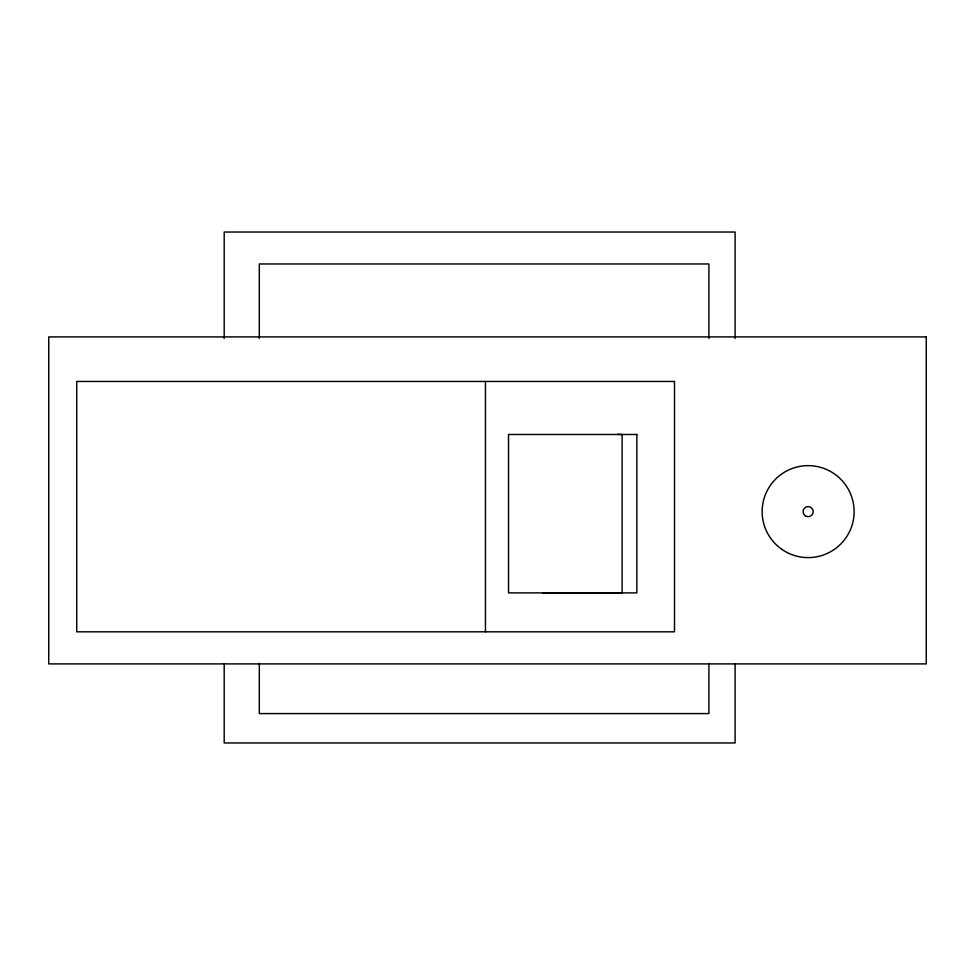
<?xml version="1.0" encoding="UTF-8"?>
<svg xmlns="http://www.w3.org/2000/svg" width="975" height="975" viewBox="0 0 975 975"><rect width="100%" height="100%" fill="white"/><g stroke="black" fill="none" stroke-linecap="round" stroke-linejoin="round"><path stroke-width="1.46" d="M542.892 593.288L622.111 592.873L622.111 434.484L617.553 434.338M735.101 338.483L735.101 232.038L224.189 232.038L224.189 338.483M735.101 663.89L735.101 742.962L224.189 742.962L224.189 663.89M708.91 338.398L708.91 263.969L259.313 263.969L259.313 338.398M708.91 663.451L708.91 713.578L259.313 713.578L259.313 663.451M485.465 381.457L485.465 631.812M926.25 336.911L48.75 336.911L48.75 663.902L926.25 663.902L926.25 336.911M674.505 381.457L76.733 381.457L76.733 631.812L674.505 631.812L674.505 381.457M636.846 434.484L508.523 434.484L508.523 592.873L636.846 592.873L636.846 434.484M805.216 515.751A5.058 5.058 0 0 0 813.162 512.07A5.058 5.058 0 0 0 805.996 507.037A5.058 5.058 0 0 0 805.216 515.751M781.658 549.217A45.983 45.983 0 0 0 853.929 515.738A45.983 45.983 0 0 0 788.799 469.901A45.983 45.983 0 0 0 781.658 549.217"/></g></svg>
